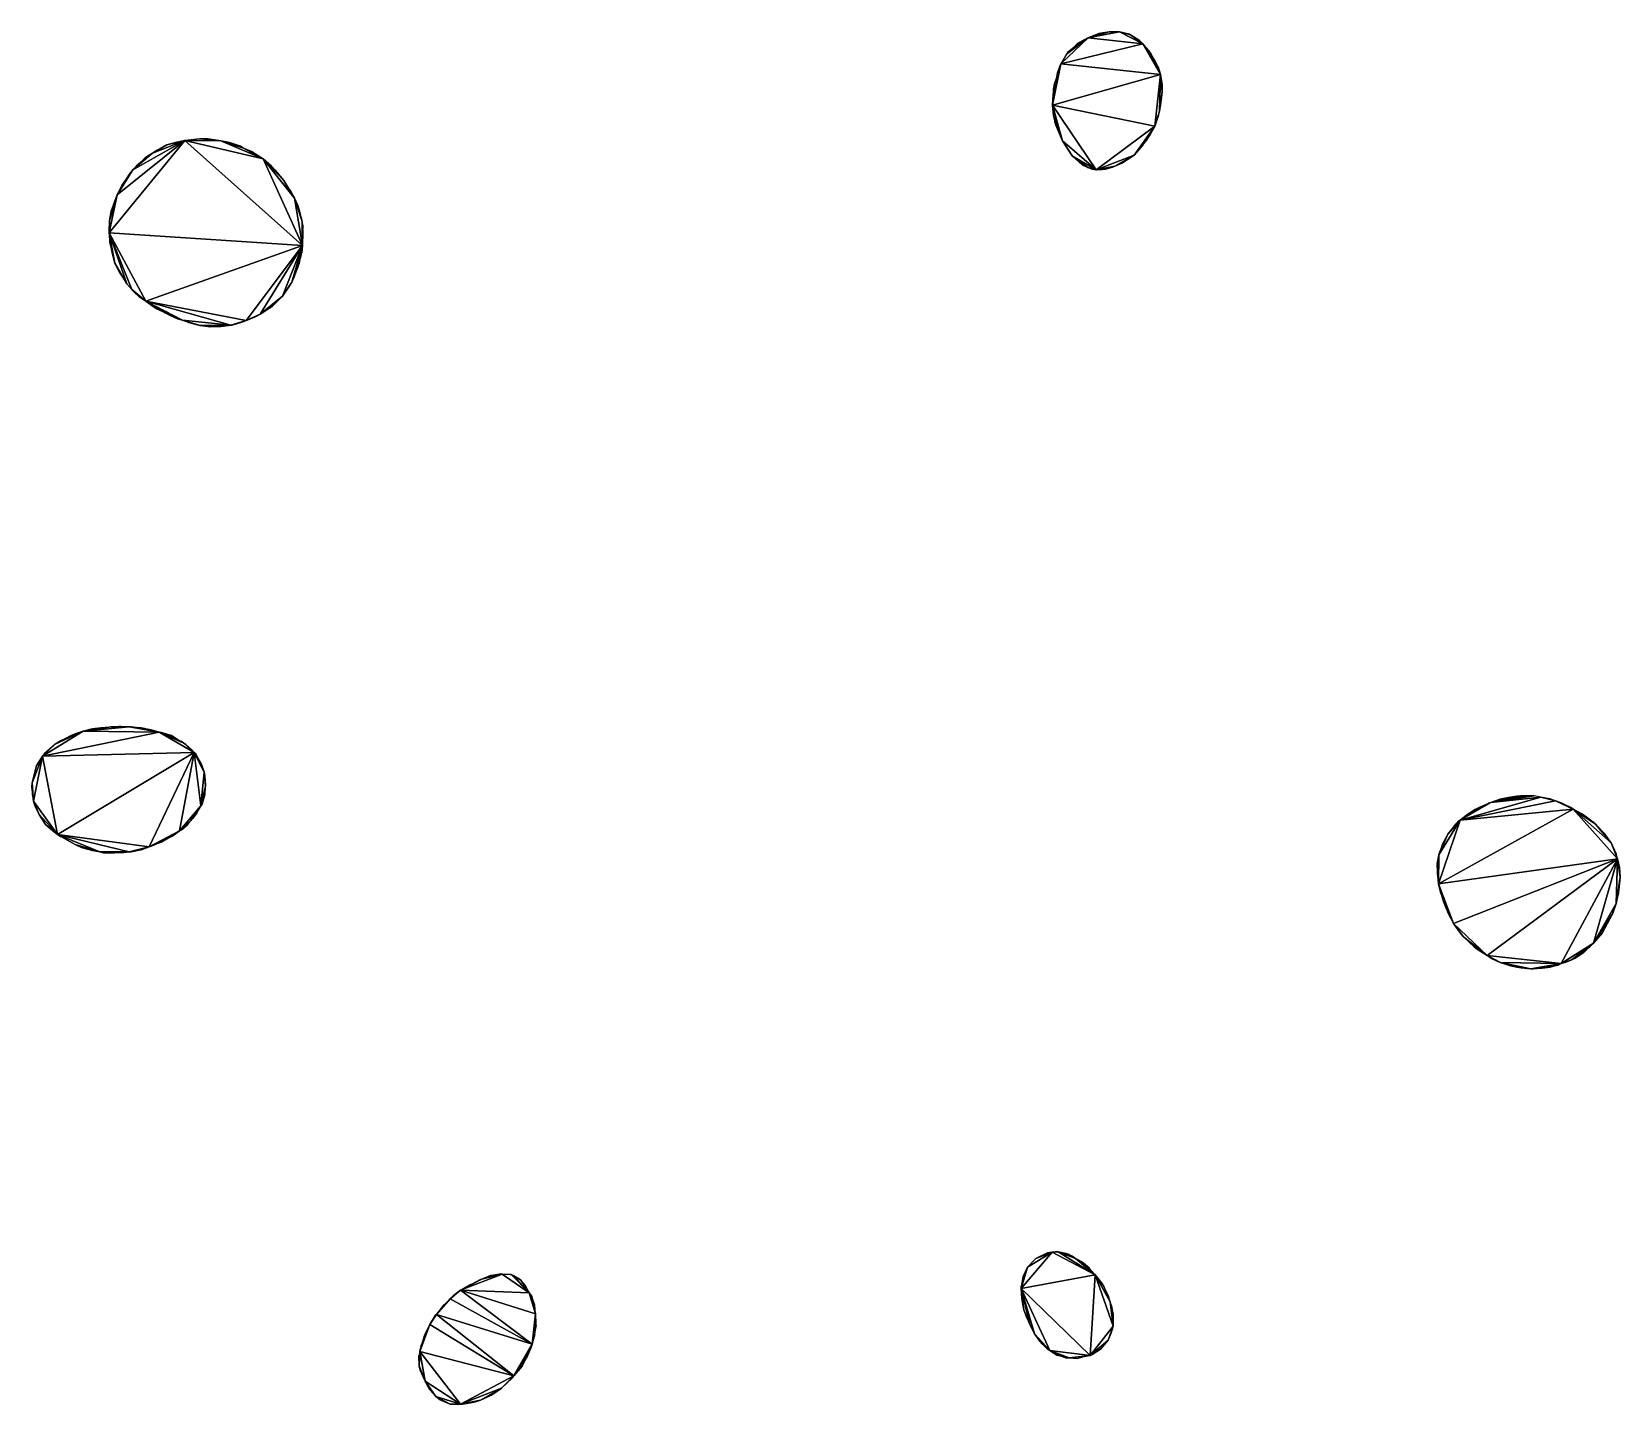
# Model space of a CAD drawing. Extents: x -53 to 70, y -51 to 56.
import ezdxf

# ---------------------------------------------------------------- set-up
doc = ezdxf.new("R2010")
doc.units = 0

msp = doc.modelspace()

# ---------------------------------------------------------------- linework, layer by layer
for points in [[(31.36, 55.55, 154), (30.56, 55.54, 154), (28.95, 55.08, 154)], [(33.17, 54.61, 154), (31.36, 55.55, 154), (28.95, 55.08, 154)], [(30.56, 55.54, 154), (29.76, 55.41, 154), (28.95, 55.08, 154)], [(29.76, 55.41, 154), (29.72, 55.4, 154), (28.95, 55.08, 154)], [(30.56, 55.54, 154), (29.78, 55.42, 154), (29.76, 55.41, 154)], [(31.34, 55.56, 154), (31.31, 55.56, 154), (30.56, 55.54, 154)], [(31.36, 55.55, 154), (31.34, 55.56, 154), (30.56, 55.54, 154)], [(31.36, 55.55, 154), (31.35, 55.55, 154), (31.34, 55.56, 154)], [(32.21, 55.31, 154), (32.13, 55.37, 154), (31.36, 55.55, 154)], [(33.17, 54.61, 154), (32.21, 55.31, 154), (31.36, 55.55, 154)], [(28.95, 55.08, 154), (27.25, 53.82, 154), (26.83, 53.07, 154)], [(33.17, 54.61, 154), (28.95, 55.08, 154), (26.83, 53.07, 154)], [(34.53, 52.25, 154), (33.17, 54.61, 154), (26.83, 53.07, 154)], [(28.95, 55.08, 154), (27.73, 54.27, 154), (27.25, 53.82, 154)], [(27.73, 54.27, 154), (27.33, 53.95, 154), (27.25, 53.82, 154)], [(28.95, 55.08, 154), (28.14, 54.68, 154), (27.73, 54.27, 154)], [(28.95, 55.08, 154), (28.73, 54.98, 154), (28.14, 54.68, 154)], [(33.17, 54.61, 154), (32.9, 54.89, 154), (32.21, 55.31, 154)], [(33.82, 53.82, 154), (33.65, 54.08, 154), (33.17, 54.61, 154)], [(34.07, 53.36, 154), (33.82, 53.82, 154), (33.17, 54.61, 154)], [(34.38, 52.77, 154), (34.07, 53.36, 154), (33.17, 54.61, 154)], [(34.53, 52.25, 154), (34.38, 52.77, 154), (33.17, 54.61, 154)], [(26.83, 53.07, 154), (26.51, 52.03, 154), (26.18, 49.88, 154)], [(34.53, 52.25, 154), (26.83, 53.07, 154), (26.18, 49.88, 154)], [(26.83, 53.07, 154), (26.56, 52.37, 154), (26.51, 52.03, 154)], [(26.83, 53.07, 154), (26.71, 52.8, 154), (26.56, 52.37, 154)], [(26.83, 53.07, 154), (26.78, 52.98, 154), (26.71, 52.8, 154)], [(34.38, 52.77, 154), (34.26, 53.03, 154), (34.07, 53.36, 154)], [(26.18, 49.88, 154), (34.09, 48.24, 154), (34.53, 52.25, 154)], [(26.51, 52.03, 154), (26.3, 51.45, 154), (26.18, 49.88, 154)], [(26.51, 52.03, 154), (26.42, 51.78, 154), (26.3, 51.45, 154)], [(26.56, 52.37, 154), (26.53, 52.26, 154), (26.51, 52.03, 154)], [(34.09, 48.24, 154), (34.45, 49.4, 154), (34.53, 52.25, 154)], [(34.53, 52.25, 154), (34.47, 52.5, 154), (34.38, 52.77, 154)], [(34.45, 49.4, 154), (34.67, 50.9, 154), (34.53, 52.25, 154)], [(34.67, 51.46, 154), (34.6, 51.97, 154), (34.53, 52.25, 154)], [(34.67, 50.9, 154), (34.67, 51.46, 154), (34.53, 52.25, 154)], [(26.3, 51.45, 154), (26.22, 50.67, 154), (26.18, 49.88, 154)], [(26.22, 50.67, 154), (26.21, 50.48, 154), (26.18, 49.88, 154)], [(26.3, 51.45, 154), (26.23, 51.13, 154), (26.22, 50.67, 154)], [(34.45, 49.4, 154), (34.61, 50.46, 154), (34.67, 50.9, 154)], [(34.45, 49.4, 154), (34.56, 49.88, 154), (34.61, 50.46, 154)], [(34.61, 50.46, 154), (34.65, 50.67, 154), (34.67, 50.9, 154)], [(34.67, 50.9, 154), (34.67, 51.44, 154), (34.67, 51.46, 154)], [(26.18, 49.88, 154), (26.18, 49.84, 154), (26.2, 49.59, 154)], [(26.18, 49.88, 154), (26.2, 49.59, 154), (26.25, 49.1, 154)], [(26.18, 49.88, 154), (26.25, 49.1, 154), (26.95, 47.1, 154)], [(26.18, 49.88, 154), (26.95, 47.1, 154), (29.56, 44.86, 154)], [(26.18, 49.88, 154), (29.56, 44.86, 154), (34.09, 48.24, 154)], [(26.2, 49.59, 154), (26.23, 49.18, 154), (26.25, 49.1, 154)], [(34.09, 48.24, 154), (34.14, 48.37, 154), (34.45, 49.4, 154)], [(34.14, 48.37, 154), (34.15, 48.4, 154), (34.45, 49.4, 154)], [(34.15, 48.4, 154), (34.41, 49.1, 154), (34.45, 49.4, 154)], [(26.25, 49.1, 154), (26.37, 48.5, 154), (26.43, 48.31, 154)], [(26.25, 49.1, 154), (26.43, 48.31, 154), (26.95, 47.1, 154)], [(26.43, 48.31, 154), (26.64, 47.79, 154), (26.95, 47.1, 154)], [(29.56, 44.86, 154), (32.51, 46, 154), (34.09, 48.24, 154)], [(32.51, 46, 154), (33.45, 47.16, 154), (34.09, 48.24, 154)], [(33.45, 47.16, 154), (33.71, 47.52, 154), (34.09, 48.24, 154)], [(34.09, 48.24, 154), (34.13, 48.33, 154), (34.14, 48.37, 154)], [(-41.01, 47.12, 154), (-46.24, 42.92, 154), (-46.86, 39.98, 154)], [(-31.88, 39.01, 154), (-41.01, 47.12, 154), (-46.86, 39.98, 154)], [(-41.01, 47.12, 154), (-45.02, 44.87, 154), (-46.24, 42.92, 154)], [(-41.01, 47.12, 154), (-43.51, 46.16, 154), (-45.02, 44.87, 154)], [(-41.01, 47.12, 154), (-42.39, 46.79, 154), (-43.51, 46.16, 154)], [(-42.39, 46.79, 154), (-42.41, 46.78, 154), (-43.51, 46.16, 154)], [(-42.41, 46.78, 154), (-43.2, 46.36, 154), (-43.51, 46.16, 154)], [(-42.39, 46.79, 154), (-42.4, 46.78, 154), (-42.41, 46.78, 154)], [(-41.01, 47.12, 154), (-41.61, 47.01, 154), (-42.39, 46.79, 154)], [(-39.85, 47.25, 154), (-40.71, 47.17, 154), (-41.01, 47.12, 154)], [(-38.2, 47.11, 154), (-39.85, 47.25, 154), (-41.01, 47.12, 154)], [(-40.71, 47.17, 154), (-40.78, 47.16, 154), (-41.01, 47.12, 154)], [(-34.94, 45.72, 154), (-38.2, 47.11, 154), (-41.01, 47.12, 154)], [(-31.88, 39.01, 154), (-34.94, 45.72, 154), (-41.01, 47.12, 154)], [(-39.85, 47.25, 154), (-39.98, 47.24, 154), (-40.71, 47.17, 154)], [(-39.21, 47.25, 154), (-39.22, 47.25, 154), (-39.85, 47.25, 154)], [(-38.2, 47.11, 154), (-39.21, 47.25, 154), (-39.85, 47.25, 154)], [(-38.2, 47.11, 154), (-38.36, 47.14, 154), (-39.21, 47.25, 154)], [(-36.99, 46.8, 154), (-37.55, 46.98, 154), (-38.2, 47.11, 154)], [(-36.45, 46.55, 154), (-36.99, 46.8, 154), (-38.2, 47.11, 154)], [(-34.94, 45.72, 154), (-36.45, 46.55, 154), (-38.2, 47.11, 154)], [(-36.45, 46.55, 154), (-36.7, 46.68, 154), (-36.99, 46.8, 154)], [(26.95, 47.1, 154), (26.98, 47.05, 154), (27.71, 45.95, 154)], [(26.95, 47.1, 154), (27.71, 45.95, 154), (27.73, 45.92, 154)], [(26.95, 47.1, 154), (27.73, 45.92, 154), (29.56, 44.86, 154)], [(32.51, 46, 154), (33.18, 46.76, 154), (33.45, 47.16, 154)], [(32.51, 46, 154), (32.63, 46.12, 154), (33.18, 46.76, 154)], [(-43.51, 46.16, 154), (-44.56, 45.33, 154), (-45.02, 44.87, 154)], [(-43.51, 46.16, 154), (-44.16, 45.72, 154), (-44.56, 45.33, 154)], [(-43.51, 46.16, 154), (-43.98, 45.86, 154), (-44.16, 45.72, 154)], [(-34.98, 45.75, 154), (-35.83, 46.27, 154), (-36.45, 46.55, 154)], [(-34.94, 45.72, 154), (-34.98, 45.75, 154), (-36.45, 46.55, 154)], [(-34.94, 45.72, 154), (-34.95, 45.73, 154), (-34.98, 45.75, 154)], [(-34.03, 44.85, 154), (-34.29, 45.14, 154), (-34.94, 45.72, 154)], [(-33.33, 44.03, 154), (-34.03, 44.85, 154), (-34.94, 45.72, 154)], [(-32.51, 42.66, 154), (-33.33, 44.03, 154), (-34.94, 45.72, 154)], [(-31.88, 39.01, 154), (-32.51, 42.66, 154), (-34.94, 45.72, 154)], [(27.71, 45.95, 154), (27.71, 45.94, 154), (27.73, 45.92, 154)], [(27.73, 45.92, 154), (28.47, 45.24, 154), (28.92, 45.03, 154)], [(27.73, 45.92, 154), (28.92, 45.03, 154), (29.56, 44.86, 154)], [(29.56, 44.86, 154), (31.01, 45.14, 154), (32.51, 46, 154)], [(31.01, 45.14, 154), (32.34, 45.89, 154), (32.51, 46, 154)], [(31.01, 45.14, 154), (31.54, 45.38, 154), (32.34, 45.89, 154)], [(32.34, 45.89, 154), (32.46, 45.96, 154), (32.51, 46, 154)], [(-45.02, 44.87, 154), (-45.88, 43.65, 154), (-46.24, 42.92, 154)], [(-45.02, 44.87, 154), (-45.25, 44.6, 154), (-45.88, 43.65, 154)], [(-44.56, 45.33, 154), (-44.75, 45.16, 154), (-45.02, 44.87, 154)], [(-33.33, 44.03, 154), (-33.8, 44.63, 154), (-34.03, 44.85, 154)], [(28.92, 45.03, 154), (29.25, 44.91, 154), (29.56, 44.86, 154)], [(29.56, 44.86, 154), (30.29, 44.92, 154), (31.01, 45.14, 154)], [(29.56, 44.86, 154), (30.03, 44.88, 154), (30.29, 44.92, 154)], [(30.29, 44.92, 154), (30.83, 45.06, 154), (31.01, 45.14, 154)], [(-45.88, 43.65, 154), (-45.94, 43.55, 154), (-46.24, 42.92, 154)], [(-33.25, 43.89, 154), (-33.3, 43.99, 154), (-33.33, 44.03, 154)], [(-32.51, 42.66, 154), (-33.25, 43.89, 154), (-33.33, 44.03, 154)], [(-32.51, 42.66, 154), (-32.81, 43.26, 154), (-33.25, 43.89, 154)], [(-46.24, 42.92, 154), (-46.83, 40.9, 154), (-46.86, 39.98, 154)], [(-46.24, 42.92, 154), (-46.7, 41.65, 154), (-46.83, 40.9, 154)], [(-46.24, 42.92, 154), (-46.43, 42.45, 154), (-46.7, 41.65, 154)], [(-32.25, 42.1, 154), (-32.4, 42.46, 154), (-32.51, 42.66, 154)], [(-31.91, 40.85, 154), (-32.25, 42.1, 154), (-32.51, 42.66, 154)], [(-31.88, 39.01, 154), (-31.91, 40.85, 154), (-32.51, 42.66, 154)], [(-31.91, 40.85, 154), (-32.09, 41.65, 154), (-32.25, 42.1, 154)], [(-46.83, 40.9, 154), (-46.83, 40.85, 154), (-46.87, 40.07, 154)], [(-46.83, 40.9, 154), (-46.87, 40.07, 154), (-46.86, 39.98, 154)], [(-46.7, 41.65, 154), (-46.81, 41.03, 154), (-46.83, 40.9, 154)], [(-31.86, 40.04, 154), (-31.85, 40.52, 154), (-31.91, 40.85, 154)], [(-31.88, 39.01, 154), (-31.86, 40.04, 154), (-31.91, 40.85, 154)], [(-46.87, 40.07, 154), (-46.87, 40.04, 154), (-46.86, 39.98, 154)], [(-46.86, 39.98, 154), (-46.83, 39.24, 154), (-46.63, 38.43, 154)], [(-46.86, 39.98, 154), (-46.63, 38.43, 154), (-46.41, 37.63, 154)], [(-46.86, 39.98, 154), (-46.41, 37.63, 154), (-45.49, 36.02, 154)], [(-46.86, 39.98, 154), (-45.49, 36.02, 154), (-45.11, 35.59, 154)], [(-46.86, 39.98, 154), (-45.11, 35.59, 154), (-44.02, 34.69, 154)], [(-31.88, 39.01, 154), (-46.86, 39.98, 154), (-44.02, 34.69, 154)], [(-31.88, 39.01, 154), (-31.84, 39.79, 154), (-31.86, 40.04, 154)], [(-46.63, 38.43, 154), (-46.56, 38.14, 154), (-46.41, 37.63, 154)], [(-36.26, 33.18, 154), (-31.88, 39.01, 154), (-44.02, 34.69, 154)], [(-36.26, 33.18, 154), (-35.16, 33.67, 154), (-31.88, 39.01, 154)], [(-35.16, 33.67, 154), (-33.44, 35.07, 154), (-31.88, 39.01, 154)], [(-33.44, 35.07, 154), (-32.72, 36.16, 154), (-31.88, 39.01, 154)], [(-32.72, 36.16, 154), (-32.25, 37.32, 154), (-31.88, 39.01, 154)], [(-32.25, 37.32, 154), (-31.99, 38.27, 154), (-31.88, 39.01, 154)], [(-32.25, 37.32, 154), (-32.12, 37.63, 154), (-31.99, 38.27, 154)], [(-31.99, 38.27, 154), (-31.95, 38.43, 154), (-31.88, 39.01, 154)], [(-31.95, 38.43, 154), (-31.91, 38.65, 154), (-31.88, 39.01, 154)], [(-46.41, 37.63, 154), (-46.2, 37.18, 154), (-46.03, 36.86, 154)], [(-46.41, 37.63, 154), (-46.03, 36.86, 154), (-45.49, 36.02, 154)], [(-32.72, 36.16, 154), (-32.51, 36.59, 154), (-32.25, 37.32, 154)], [(-45.49, 36.02, 154), (-45.49, 36.02, 154), (-45.49, 36.02, 154)], [(-45.49, 36.02, 154), (-45.49, 36.02, 154), (-45.11, 35.59, 154)], [(-33.44, 35.07, 154), (-33, 35.71, 154), (-32.72, 36.16, 154)], [(-33.44, 35.07, 154), (-33.33, 35.21, 154), (-33, 35.71, 154)], [(-33, 35.71, 154), (-32.79, 36.02, 154), (-32.72, 36.16, 154)], [(-45.11, 35.59, 154), (-44.89, 35.36, 154), (-44.56, 35.05, 154)], [(-45.11, 35.59, 154), (-44.56, 35.05, 154), (-44.02, 34.69, 154)], [(-44.02, 34.69, 154), (-43.97, 34.65, 154), (-43.37, 34.21, 154)], [(-44.02, 34.69, 154), (-43.37, 34.21, 154), (-43.17, 34.1, 154)], [(-44.02, 34.69, 154), (-43.17, 34.1, 154), (-42.51, 33.77, 154)], [(-44.02, 34.69, 154), (-42.51, 33.77, 154), (-41.57, 33.33, 154)], [(-44.02, 34.69, 154), (-41.57, 33.33, 154), (-41.18, 33.21, 154)], [(-37.45, 32.82, 154), (-36.26, 33.18, 154), (-44.02, 34.69, 154)], [(-37.45, 32.82, 154), (-44.02, 34.69, 154), (-41.18, 33.21, 154)], [(-35.16, 33.67, 154), (-34.42, 34.17, 154), (-33.44, 35.07, 154)], [(-34.42, 34.17, 154), (-34.22, 34.3, 154), (-33.44, 35.07, 154)], [(-34.22, 34.3, 154), (-34.1, 34.4, 154), (-33.44, 35.07, 154)], [(-42.51, 33.77, 154), (-42.18, 33.59, 154), (-41.57, 33.33, 154)], [(-41.18, 33.21, 154), (-40.62, 33, 154), (-39.84, 32.8, 154)], [(-41.18, 33.21, 154), (-39.84, 32.8, 154), (-39.81, 32.79, 154)], [(-41.18, 33.21, 154), (-39.81, 32.79, 154), (-37.45, 32.82, 154)], [(-36.26, 33.18, 154), (-35.78, 33.36, 154), (-35.16, 33.67, 154)], [(-35.78, 33.36, 154), (-35.4, 33.55, 154), (-35.16, 33.67, 154)], [(-35.16, 33.67, 154), (-35, 33.77, 154), (-34.42, 34.17, 154)], [(-39.81, 32.79, 154), (-39, 32.7, 154), (-37.45, 32.82, 154)], [(-39.81, 32.79, 154), (-39.76, 32.79, 154), (-39, 32.7, 154)], [(-39, 32.7, 154), (-38.43, 32.73, 154), (-37.45, 32.82, 154)], [(-38.43, 32.73, 154), (-38.18, 32.73, 154), (-37.45, 32.82, 154)], [(-37.45, 32.82, 154), (-37.37, 32.82, 154), (-36.26, 33.18, 154)], [(-37.37, 32.82, 154), (-37.19, 32.87, 154), (-36.26, 33.18, 154)], [(-37.19, 32.87, 154), (-36.58, 33.05, 154), (-36.26, 33.18, 154)], [(-48.87, 1.37, 154), (-51.04, 0.38, 154), (-52.01, -0.55, 154)], [(-42.98, 1.3, 154), (-48.87, 1.37, 154), (-52.01, -0.55, 154)], [(-40.28, -0.28, 154), (-42.98, 1.3, 154), (-52.01, -0.55, 154)], [(-48.87, 1.37, 154), (-50.18, 0.84, 154), (-51.04, 0.38, 154)], [(-48.87, 1.37, 154), (-49.84, 1.01, 154), (-50.18, 0.84, 154)], [(-48.87, 1.37, 154), (-49.5, 1.18, 154), (-49.84, 1.01, 154)], [(-45.32, 1.71, 154), (-46.87, 1.69, 154), (-48.87, 1.37, 154)], [(-42.98, 1.3, 154), (-45.32, 1.71, 154), (-48.87, 1.37, 154)], [(-46.87, 1.69, 154), (-48.14, 1.55, 154), (-48.87, 1.37, 154)], [(-48.14, 1.55, 154), (-48.28, 1.52, 154), (-48.87, 1.37, 154)], [(-46.87, 1.69, 154), (-47.5, 1.64, 154), (-48.14, 1.55, 154)], [(-46.1, 1.73, 154), (-46.72, 1.72, 154), (-46.87, 1.69, 154)], [(-45.32, 1.71, 154), (-46.1, 1.73, 154), (-46.87, 1.69, 154)], [(-45.32, 1.71, 154), (-45.94, 1.74, 154), (-46.1, 1.73, 154)], [(-44.54, 1.64, 154), (-45.16, 1.71, 154), (-45.32, 1.71, 154)], [(-43.76, 1.51, 154), (-44.54, 1.64, 154), (-45.32, 1.71, 154)], [(-42.98, 1.3, 154), (-43.76, 1.51, 154), (-45.32, 1.71, 154)], [(-43.76, 1.51, 154), (-44.38, 1.64, 154), (-44.54, 1.64, 154)], [(-42.98, 1.3, 154), (-43.6, 1.49, 154), (-43.76, 1.51, 154)], [(-42.32, 1.13, 154), (-42.81, 1.27, 154), (-42.98, 1.3, 154)], [(-41.42, 0.64, 154), (-42.32, 1.13, 154), (-42.98, 1.3, 154)], [(-41.08, 0.44, 154), (-41.42, 0.64, 154), (-42.98, 1.3, 154)], [(-40.28, -0.28, 154), (-41.08, 0.44, 154), (-42.98, 1.3, 154)], [(-51.04, 0.38, 154), (-51.89, -0.39, 154), (-52.01, -0.55, 154)], [(-50.18, 0.84, 154), (-50.63, 0.64, 154), (-51.04, 0.38, 154)], [(-41.42, 0.64, 154), (-42.04, 1.03, 154), (-42.32, 1.13, 154)], [(-41.08, 0.44, 154), (-41.26, 0.57, 154), (-41.42, 0.64, 154)], [(-40.92, 0.34, 154), (-40.99, 0.39, 154), (-41.08, 0.44, 154)], [(-40.28, -0.28, 154), (-40.92, 0.34, 154), (-41.08, 0.44, 154)], [(-40.28, -0.28, 154), (-40.48, -0.05, 154), (-40.92, 0.34, 154)], [(-52.01, -0.55, 154), (-52.48, -1.31, 154), (-52.83, -2.62, 154)], [(-52.01, -0.55, 154), (-52.83, -2.62, 154), (-52.72, -4.05, 154)], [(-52.01, -0.55, 154), (-52.72, -4.05, 154), (-50.87, -6.62, 154)], [(-52.01, -0.55, 154), (-52.43, -1.17, 154), (-52.48, -1.31, 154)], [(-40.28, -0.28, 154), (-52.01, -0.55, 154), (-50.87, -6.62, 154)], [(-40.28, -0.28, 154), (-50.87, -6.62, 154), (-43.76, -7.59, 154)], [(-43.76, -7.59, 154), (-41.41, -6.35, 154), (-40.28, -0.28, 154)], [(-41.41, -6.35, 154), (-39.76, -4.41, 154), (-40.28, -0.28, 154)], [(-39.76, -1.1, 154), (-40.15, -0.39, 154), (-40.28, -0.28, 154)], [(-39.5, -1.79, 154), (-39.76, -1.1, 154), (-40.28, -0.28, 154)], [(-39.76, -4.41, 154), (-39.5, -1.79, 154), (-40.28, -0.28, 154)], [(-39.5, -1.79, 154), (-39.74, -1.12, 154), (-39.76, -1.1, 154)], [(-39.5, -1.79, 154), (-39.71, -1.17, 154), (-39.74, -1.12, 154)], [(-52.48, -1.31, 154), (-52.67, -1.95, 154), (-52.83, -2.62, 154)], [(-39.76, -4.41, 154), (-39.39, -2.89, 154), (-39.5, -1.79, 154)], [(-39.45, -2.08, 154), (-39.46, -1.95, 154), (-39.5, -1.79, 154)], [(-39.39, -2.89, 154), (-39.45, -2.08, 154), (-39.5, -1.79, 154)], [(-39.39, -2.89, 154), (-39.37, -2.73, 154), (-39.45, -2.08, 154)], [(-52.83, -2.62, 154), (-52.85, -2.73, 154), (-52.84, -2.94, 154)], [(-52.83, -2.62, 154), (-52.84, -2.94, 154), (-52.72, -4.05, 154)], [(-52.84, -2.94, 154), (-52.83, -3.52, 154), (-52.72, -4.05, 154)], [(-39.76, -4.41, 154), (-39.67, -4.3, 154), (-39.39, -2.89, 154)], [(-39.67, -4.3, 154), (-39.43, -3.52, 154), (-39.39, -2.89, 154)], [(62.41, -3.64, 154), (61.63, -3.74, 154), (60.11, -4.16, 154)], [(62.88, -3.64, 154), (62.41, -3.64, 154), (60.11, -4.16, 154)], [(63.48, -3.64, 154), (62.88, -3.64, 154), (60.11, -4.16, 154)], [(63.99, -3.74, 154), (63.48, -3.64, 154), (60.11, -4.16, 154)], [(62.41, -3.64, 154), (62.12, -3.65, 154), (61.63, -3.74, 154)], [(63.48, -3.64, 154), (63.2, -3.62, 154), (62.88, -3.64, 154)], [(-52.72, -4.05, 154), (-52.65, -4.31, 154), (-52.59, -4.47, 154)], [(-52.72, -4.05, 154), (-52.59, -4.47, 154), (-52.29, -5.08, 154)], [(-52.72, -4.05, 154), (-52.29, -5.08, 154), (-50.87, -6.62, 154)], [(-52.59, -4.47, 154), (-52.39, -4.89, 154), (-52.29, -5.08, 154)], [(-41.41, -6.35, 154), (-40.53, -5.55, 154), (-39.76, -4.41, 154)], [(-40.53, -5.55, 154), (-40.37, -5.39, 154), (-39.76, -4.41, 154)], [(-40.37, -5.39, 154), (-40.13, -5.08, 154), (-39.76, -4.41, 154)], [(-39.76, -4.41, 154), (-39.72, -4.37, 154), (-39.67, -4.3, 154)], [(66.5, -4.66, 154), (57.73, -5.52, 154), (56.06, -10.44, 154)], [(69.92, -8.52, 154), (66.5, -4.66, 154), (56.06, -10.44, 154)], [(63.99, -3.74, 154), (60.11, -4.16, 154), (57.73, -5.52, 154)], [(65.13, -4.03, 154), (63.99, -3.74, 154), (57.73, -5.52, 154)], [(66.5, -4.66, 154), (65.13, -4.03, 154), (57.73, -5.52, 154)], [(60.11, -4.16, 154), (58.47, -4.97, 154), (57.73, -5.52, 154)], [(60.11, -4.16, 154), (58.9, -4.7, 154), (58.47, -4.97, 154)], [(60.11, -4.16, 154), (59.57, -4.39, 154), (58.9, -4.7, 154)], [(59.57, -4.39, 154), (59.26, -4.52, 154), (58.9, -4.7, 154)], [(60.11, -4.16, 154), (59.79, -4.29, 154), (59.57, -4.39, 154)], [(60.11, -4.16, 154), (59.88, -4.25, 154), (59.79, -4.29, 154)], [(60.11, -4.16, 154), (59.96, -4.21, 154), (59.88, -4.25, 154)], [(61.63, -3.74, 154), (61.47, -3.77, 154), (60.11, -4.16, 154)], [(61.47, -3.77, 154), (60.83, -3.89, 154), (60.11, -4.16, 154)], [(61.47, -3.77, 154), (60.84, -3.89, 154), (60.83, -3.89, 154)], [(64.69, -3.87, 154), (64.05, -3.75, 154), (63.99, -3.74, 154)], [(65.13, -4.03, 154), (64.69, -3.87, 154), (63.99, -3.74, 154)], [(65.77, -4.27, 154), (65.57, -4.18, 154), (65.13, -4.03, 154)], [(66.5, -4.66, 154), (65.77, -4.27, 154), (65.13, -4.03, 154)], [(66.5, -4.66, 154), (66.36, -4.57, 154), (65.77, -4.27, 154)], [(67.93, -5.59, 154), (67.2, -5.05, 154), (66.5, -4.66, 154)], [(68.22, -5.82, 154), (67.93, -5.59, 154), (66.5, -4.66, 154)], [(69.42, -7.27, 154), (68.22, -5.82, 154), (66.5, -4.66, 154)], [(69.92, -8.52, 154), (69.42, -7.27, 154), (66.5, -4.66, 154)], [(-52.29, -5.08, 154), (-52.18, -5.25, 154), (-51.79, -5.85, 154)], [(-52.29, -5.08, 154), (-51.79, -5.85, 154), (-50.87, -6.62, 154)], [(-51.79, -5.85, 154), (-51.41, -6.2, 154), (-50.87, -6.62, 154)], [(-41.41, -6.35, 154), (-41.15, -6.19, 154), (-40.53, -5.55, 154)], [(-41.15, -6.19, 154), (-40.78, -5.86, 154), (-40.53, -5.55, 154)], [(-40.53, -5.55, 154), (-40.48, -5.5, 154), (-40.37, -5.39, 154)], [(57.73, -5.52, 154), (56.09, -8.2, 154), (56.06, -10.44, 154)], [(57.73, -5.52, 154), (56.79, -6.59, 154), (56.09, -8.2, 154)], [(57.73, -5.52, 154), (57.61, -5.6, 154), (56.79, -6.59, 154)], [(57.61, -5.6, 154), (57.39, -5.82, 154), (56.79, -6.59, 154)], [(57.73, -5.52, 154), (57.68, -5.54, 154), (57.61, -5.6, 154)], [(58.47, -4.97, 154), (58.34, -5.04, 154), (57.73, -5.52, 154)], [(68.22, -5.82, 154), (68.11, -5.73, 154), (67.93, -5.59, 154)], [(68.96, -6.59, 154), (68.32, -5.92, 154), (68.22, -5.82, 154)], [(69.42, -7.27, 154), (68.96, -6.59, 154), (68.22, -5.82, 154)], [(-50.87, -6.62, 154), (-50.63, -6.78, 154), (-50.49, -6.83, 154)], [(-50.87, -6.62, 154), (-50.49, -6.83, 154), (-49.49, -7.4, 154)], [(-50.87, -6.62, 154), (-49.49, -7.4, 154), (-47.57, -7.96, 154)], [(-50.87, -6.62, 154), (-47.57, -7.96, 154), (-45.32, -7.98, 154)], [(-50.87, -6.62, 154), (-45.32, -7.98, 154), (-43.76, -7.59, 154)], [(-50.49, -6.83, 154), (-49.91, -7.17, 154), (-49.49, -7.4, 154)], [(-43.76, -7.59, 154), (-42.98, -7.27, 154), (-41.41, -6.35, 154)], [(-43.76, -7.59, 154), (-43.6, -7.54, 154), (-42.98, -7.27, 154)], [(-42.98, -7.27, 154), (-42.2, -6.87, 154), (-41.41, -6.35, 154)], [(-42.98, -7.27, 154), (-42.82, -7.22, 154), (-42.2, -6.87, 154)], [(-42.2, -6.87, 154), (-42.03, -6.79, 154), (-41.41, -6.35, 154)], [(-42.03, -6.79, 154), (-41.82, -6.64, 154), (-41.41, -6.35, 154)], [(-41.41, -6.35, 154), (-41.26, -6.26, 154), (-41.15, -6.19, 154)], [(56.79, -6.59, 154), (56.16, -7.97, 154), (56.09, -8.2, 154)], [(56.79, -6.59, 154), (56.38, -7.34, 154), (56.16, -7.97, 154)], [(69.82, -8.13, 154), (69.48, -7.36, 154), (69.42, -7.27, 154)], [(69.92, -8.52, 154), (69.82, -8.13, 154), (69.42, -7.27, 154)], [(-49.49, -7.4, 154), (-49.01, -7.63, 154), (-48.54, -7.75, 154)], [(-49.49, -7.4, 154), (-48.54, -7.75, 154), (-47.57, -7.96, 154)], [(-48.54, -7.75, 154), (-48.15, -7.87, 154), (-47.57, -7.96, 154)], [(-47.57, -7.96, 154), (-47.32, -8.04, 154), (-46.72, -8.08, 154)], [(-47.57, -7.96, 154), (-46.72, -8.08, 154), (-46.13, -8.03, 154)], [(-47.57, -7.96, 154), (-46.13, -8.03, 154), (-45.32, -7.98, 154)], [(-46.13, -8.03, 154), (-45.94, -8.04, 154), (-45.32, -7.98, 154)], [(-45.32, -7.98, 154), (-44.54, -7.83, 154), (-43.76, -7.59, 154)], [(-45.32, -7.98, 154), (-45.16, -7.97, 154), (-44.54, -7.83, 154)], [(-44.54, -7.83, 154), (-44.38, -7.81, 154), (-43.76, -7.59, 154)], [(56.09, -8.2, 154), (56.05, -8.45, 154), (55.96, -8.9, 154)], [(56.09, -8.2, 154), (55.96, -8.9, 154), (55.97, -9.02, 154)], [(56.09, -8.2, 154), (55.97, -9.02, 154), (56.06, -10.44, 154)], [(69.92, -8.52, 154), (56.06, -10.44, 154), (57.22, -13.51, 154)], [(56.16, -7.97, 154), (56.11, -8.13, 154), (56.09, -8.2, 154)], [(69.92, -8.52, 154), (57.22, -13.51, 154), (59.83, -16.01, 154)], [(65.57, -16.63, 154), (69.92, -8.52, 154), (59.83, -16.01, 154)], [(65.57, -16.63, 154), (68.07, -15.05, 154), (69.92, -8.52, 154)], [(68.07, -15.05, 154), (69.81, -11.97, 154), (69.92, -8.52, 154)], [(69.81, -11.97, 154), (70.12, -9.94, 154), (69.92, -8.52, 154)], [(70.08, -9.17, 154), (70.03, -8.9, 154), (69.92, -8.52, 154)], [(70.12, -9.94, 154), (70.08, -9.17, 154), (69.92, -8.52, 154)], [(55.97, -9.02, 154), (55.96, -9.67, 154), (56.06, -10.44, 154)], [(70.12, -9.94, 154), (70.13, -9.67, 154), (70.08, -9.17, 154)], [(56.06, -10.44, 154), (56.16, -10.85, 154), (56.25, -11.2, 154)], [(56.06, -10.44, 154), (56.25, -11.2, 154), (56.45, -11.82, 154)], [(56.06, -10.44, 154), (56.45, -11.82, 154), (56.62, -12.29, 154)], [(56.06, -10.44, 154), (56.62, -12.29, 154), (57.22, -13.51, 154)], [(69.81, -11.97, 154), (70.03, -10.91, 154), (70.12, -9.94, 154)], [(69.81, -11.97, 154), (70.02, -11.18, 154), (70.03, -10.91, 154)], [(70.03, -10.91, 154), (70.11, -10.44, 154), (70.12, -9.94, 154)], [(56.45, -11.82, 154), (56.49, -11.97, 154), (56.62, -12.29, 154)], [(56.62, -12.29, 154), (56.8, -12.74, 154), (57.22, -13.51, 154)], [(68.07, -15.05, 154), (69.53, -12.77, 154), (69.81, -11.97, 154)], [(69.53, -12.77, 154), (69.55, -12.72, 154), (69.81, -11.97, 154)], [(69.55, -12.72, 154), (69.56, -12.69, 154), (69.81, -11.97, 154)], [(57.22, -13.51, 154), (57.6, -14.08, 154), (57.76, -14.28, 154)], [(57.22, -13.51, 154), (57.76, -14.28, 154), (58, -14.55, 154)], [(57.22, -13.51, 154), (58, -14.55, 154), (59.83, -16.01, 154)], [(68.07, -15.05, 154), (68.72, -14.28, 154), (69.53, -12.77, 154)], [(68.72, -14.28, 154), (69.15, -13.51, 154), (69.53, -12.77, 154)], [(69.53, -12.77, 154), (69.54, -12.74, 154), (69.55, -12.72, 154)], [(57.76, -14.28, 154), (57.79, -14.32, 154), (58, -14.55, 154)], [(58, -14.55, 154), (58.83, -15.33, 154), (59.06, -15.51, 154)], [(58, -14.55, 154), (59.06, -15.51, 154), (59.83, -16.01, 154)], [(68.07, -15.05, 154), (68.72, -14.28, 154), (68.72, -14.28, 154)], [(65.57, -16.63, 154), (66.36, -16.33, 154), (68.07, -15.05, 154)], [(66.36, -16.33, 154), (67.11, -15.89, 154), (68.07, -15.05, 154)], [(66.36, -16.33, 154), (66.58, -16.22, 154), (67.11, -15.89, 154)], [(67.11, -15.89, 154), (67.22, -15.83, 154), (68.07, -15.05, 154)], [(67.22, -15.83, 154), (67.28, -15.78, 154), (68.07, -15.05, 154)], [(59.83, -16.01, 154), (60.05, -16.16, 154), (60.22, -16.26, 154)], [(59.83, -16.01, 154), (60.22, -16.26, 154), (60.83, -16.53, 154)], [(59.83, -16.01, 154), (60.83, -16.53, 154), (60.85, -16.54, 154)], [(59.83, -16.01, 154), (60.85, -16.54, 154), (65.57, -16.63, 154)], [(60.83, -16.53, 154), (60.83, -16.54, 154), (60.83, -16.54, 154)], [(60.83, -16.53, 154), (60.83, -16.54, 154), (60.85, -16.54, 154)], [(60.83, -16.54, 154), (60.84, -16.54, 154), (60.85, -16.54, 154)], [(60.85, -16.54, 154), (61.63, -16.79, 154), (61.9, -16.86, 154)], [(60.85, -16.54, 154), (61.9, -16.86, 154), (63.2, -17.03, 154)], [(60.85, -16.54, 154), (63.2, -17.03, 154), (65.57, -16.63, 154)], [(61.9, -16.86, 154), (62.12, -16.91, 154), (62.46, -16.96, 154)], [(61.9, -16.86, 154), (62.46, -16.96, 154), (63.2, -17.03, 154)], [(62.46, -16.96, 154), (62.76, -16.99, 154), (63.2, -17.03, 154)], [(63.2, -17.03, 154), (64.09, -16.98, 154), (65.57, -16.63, 154)], [(63.2, -17.03, 154), (63.99, -16.99, 154), (64.09, -16.98, 154)], [(63.2, -17.03, 154), (63.4, -17.04, 154), (63.99, -16.99, 154)], [(63.99, -16.99, 154), (64.05, -16.99, 154), (64.09, -16.98, 154)], [(64.09, -16.98, 154), (65.07, -16.8, 154), (65.57, -16.63, 154)], [(64.09, -16.98, 154), (64.71, -16.9, 154), (65.07, -16.8, 154)], [(65.07, -16.8, 154), (65.32, -16.74, 154), (65.57, -16.63, 154)], [(65.57, -16.63, 154), (66.01, -16.48, 154), (66.36, -16.33, 154)], [(26.14, -38.98, 154), (24.25, -40.14, 154), (23.74, -41.79, 154)], [(29.49, -40.74, 154), (26.14, -38.98, 154), (23.74, -41.79, 154)], [(26.14, -38.98, 154), (24.89, -39.48, 154), (24.25, -40.14, 154)], [(26.14, -38.98, 154), (25.79, -39.04, 154), (24.89, -39.48, 154)], [(26.62, -38.95, 154), (26.16, -38.97, 154), (26.14, -38.98, 154)], [(29.49, -40.74, 154), (26.62, -38.95, 154), (26.14, -38.98, 154)], [(26.16, -38.97, 154), (26.15, -38.97, 154), (26.14, -38.98, 154)], [(26.62, -38.95, 154), (26.58, -38.94, 154), (26.16, -38.97, 154)], [(27.4, -39.14, 154), (27.24, -39.07, 154), (26.62, -38.95, 154)], [(27.96, -39.47, 154), (27.4, -39.14, 154), (26.62, -38.95, 154)], [(29.49, -40.74, 154), (27.96, -39.47, 154), (26.62, -38.95, 154)], [(27.96, -39.47, 154), (27.71, -39.29, 154), (27.4, -39.14, 154)], [(24.25, -40.14, 154), (23.91, -40.87, 154), (23.74, -41.79, 154)], [(24.25, -40.14, 154), (24.17, -40.26, 154), (23.91, -40.87, 154)], [(24.89, -39.48, 154), (24.73, -39.62, 154), (24.25, -40.14, 154)], [(28.45, -39.74, 154), (28.12, -39.55, 154), (27.96, -39.47, 154)], [(29.49, -40.74, 154), (28.45, -39.74, 154), (27.96, -39.47, 154)], [(29.16, -40.39, 154), (29.01, -40.2, 154), (28.45, -39.74, 154)], [(29.49, -40.74, 154), (29.16, -40.39, 154), (28.45, -39.74, 154)], [(-16.44, -40.69, 154), (-18, -41.07, 154), (-19.67, -41.93, 154)], [(-14.33, -42.12, 154), (-16.44, -40.69, 154), (-19.67, -41.93, 154)], [(-18, -41.07, 154), (-18.78, -41.45, 154), (-19.67, -41.93, 154)], [(-18.78, -41.45, 154), (-18.89, -41.49, 154), (-19.67, -41.93, 154)], [(-18, -41.07, 154), (-18.11, -41.1, 154), (-18.78, -41.45, 154)], [(-16.44, -40.69, 154), (-17.23, -40.79, 154), (-18, -41.07, 154)], [(-17.23, -40.79, 154), (-17.33, -40.79, 154), (-18, -41.07, 154)], [(-16.44, -40.69, 154), (-16.54, -40.67, 154), (-17.23, -40.79, 154)], [(-15.8, -40.72, 154), (-15.98, -40.7, 154), (-16.44, -40.69, 154)], [(-15.73, -40.72, 154), (-15.8, -40.72, 154), (-16.44, -40.69, 154)], [(-14.33, -42.12, 154), (-15.73, -40.72, 154), (-16.44, -40.69, 154)], [(-15.73, -40.72, 154), (-15.76, -40.71, 154), (-15.8, -40.72, 154)], [(-15.54, -40.82, 154), (-15.67, -40.74, 154), (-15.73, -40.72, 154)], [(-14.33, -42.12, 154), (-15.54, -40.82, 154), (-15.73, -40.72, 154)], [(-14.98, -41.14, 154), (-15.09, -41.06, 154), (-15.54, -40.82, 154)], [(-14.33, -42.12, 154), (-14.98, -41.14, 154), (-15.54, -40.82, 154)], [(-14.33, -42.12, 154), (-14.66, -41.53, 154), (-14.98, -41.14, 154)], [(23.74, -41.79, 154), (29.09, -46.98, 154), (29.49, -40.74, 154)], [(23.91, -40.87, 154), (23.75, -41.62, 154), (23.74, -41.79, 154)], [(23.75, -41.62, 154), (23.74, -41.64, 154), (23.74, -41.79, 154)], [(23.74, -41.79, 154), (23.77, -42.45, 154), (23.8, -42.57, 154)], [(23.74, -41.79, 154), (23.8, -42.57, 154), (23.97, -43.44, 154)], [(23.74, -41.79, 154), (23.97, -43.44, 154), (24.43, -44.57, 154)], [(23.74, -41.79, 154), (24.43, -44.57, 154), (24.78, -45.3, 154)], [(23.74, -41.79, 154), (24.78, -45.3, 154), (25.96, -46.59, 154)], [(23.74, -41.79, 154), (25.96, -46.59, 154), (29.09, -46.98, 154)], [(29.09, -46.98, 154), (30.88, -44.72, 154), (29.49, -40.74, 154)], [(30.08, -41.48, 154), (29.54, -40.79, 154), (29.49, -40.74, 154)], [(30.14, -41.63, 154), (30.08, -41.48, 154), (29.49, -40.74, 154)], [(30.65, -42.82, 154), (30.14, -41.63, 154), (29.49, -40.74, 154)], [(30.88, -44.72, 154), (30.65, -42.82, 154), (29.49, -40.74, 154)], [(30.65, -42.82, 154), (30.53, -42.41, 154), (30.14, -41.63, 154)], [(-20.46, -42.6, 154), (-20.89, -43.03, 154), (-21.51, -43.8, 154)], [(-20.46, -42.6, 154), (-21.51, -43.8, 154), (-14.11, -46.11, 154)], [(-20.89, -43.03, 154), (-20.96, -43.09, 154), (-21.51, -43.8, 154)], [(-19.67, -41.93, 154), (-20.12, -42.28, 154), (-20.46, -42.6, 154)], [(-19.67, -41.93, 154), (-20.46, -42.6, 154), (-14.11, -46.11, 154)], [(-20.12, -42.28, 154), (-20.23, -42.36, 154), (-20.46, -42.6, 154)], [(-19.67, -41.93, 154), (-14.11, -46.11, 154), (-13.85, -43.76, 154)], [(-19.67, -41.93, 154), (-13.85, -43.76, 154), (-14.33, -42.12, 154)], [(-14.14, -42.41, 154), (-14.25, -42.24, 154), (-14.33, -42.12, 154)], [(-13.85, -43.76, 154), (-14.14, -42.41, 154), (-14.33, -42.12, 154)], [(-14.14, -42.41, 154), (-14.2, -42.31, 154), (-14.25, -42.24, 154)], [(-13.85, -43.76, 154), (-13.91, -43.09, 154), (-14.14, -42.41, 154)], [(23.8, -42.57, 154), (23.92, -43.29, 154), (23.97, -43.44, 154)], [(30.88, -43.76, 154), (30.8, -43.27, 154), (30.65, -42.82, 154)], [(30.88, -44.72, 154), (30.88, -43.76, 154), (30.65, -42.82, 154)], [(-21.51, -43.8, 154), (-21.58, -43.87, 154), (-22.02, -44.59, 154)], [(-21.51, -43.8, 154), (-22.02, -44.59, 154), (-15.53, -48.57, 154)], [(-21.58, -43.87, 154), (-21.62, -43.93, 154), (-22.02, -44.59, 154)], [(-20.96, -43.09, 154), (-21, -43.12, 154), (-21.51, -43.8, 154)], [(-21.51, -43.8, 154), (-15.53, -48.57, 154), (-14.11, -46.11, 154)], [(-14.11, -46.11, 154), (-13.82, -44.55, 154), (-13.85, -43.76, 154)], [(-13.82, -44.55, 154), (-13.82, -43.87, 154), (-13.85, -43.76, 154)], [(23.97, -43.44, 154), (24.14, -43.98, 154), (24.23, -44.17, 154)], [(23.97, -43.44, 154), (24.23, -44.17, 154), (24.43, -44.57, 154)], [(30.88, -44.72, 154), (30.91, -44.11, 154), (30.88, -43.76, 154)], [(-22.02, -44.59, 154), (-22.39, -45.33, 154), (-22.8, -46.67, 154)], [(-22.02, -44.59, 154), (-22.8, -46.67, 154), (-15.53, -48.57, 154)], [(-22.39, -45.33, 154), (-22.45, -45.44, 154), (-22.8, -46.67, 154)], [(-22.45, -45.44, 154), (-22.67, -46.12, 154), (-22.8, -46.67, 154)], [(-22.02, -44.59, 154), (-22.07, -44.65, 154), (-22.39, -45.33, 154)], [(-14.11, -46.11, 154), (-13.8, -44.66, 154), (-13.82, -44.55, 154)], [(-14.11, -46.11, 154), (-13.89, -45.33, 154), (-13.8, -44.66, 154)], [(-14.11, -46.11, 154), (-13.89, -45.44, 154), (-13.89, -45.33, 154)], [(24.43, -44.57, 154), (24.57, -44.91, 154), (24.68, -45.08, 154)], [(24.43, -44.57, 154), (24.68, -45.08, 154), (24.78, -45.3, 154)], [(24.78, -45.3, 154), (25.14, -45.84, 154), (25.32, -46.04, 154)], [(24.78, -45.3, 154), (25.32, -46.04, 154), (25.96, -46.59, 154)], [(29.09, -46.98, 154), (30.48, -45.79, 154), (30.88, -44.72, 154)], [(30.48, -45.79, 154), (30.73, -45.23, 154), (30.88, -44.72, 154)], [(30.48, -45.79, 154), (30.56, -45.64, 154), (30.73, -45.23, 154)], [(30.73, -45.23, 154), (30.85, -44.9, 154), (30.88, -44.72, 154)], [(-22.8, -46.67, 154), (-22.89, -47, 154), (-22.86, -47.79, 154)], [(-22.8, -46.67, 154), (-22.86, -47.79, 154), (-22.39, -48.98, 154)], [(-22.67, -46.12, 154), (-22.72, -46.22, 154), (-22.8, -46.67, 154)], [(-22.8, -46.67, 154), (-22.39, -48.98, 154), (-19.67, -50.75, 154)], [(-22.8, -46.67, 154), (-19.67, -50.75, 154), (-15.53, -48.57, 154)], [(-15.53, -48.57, 154), (-14.13, -46.22, 154), (-14.11, -46.11, 154)], [(-15.53, -48.57, 154), (-14.48, -47.01, 154), (-14.13, -46.22, 154)], [(-14.48, -47.01, 154), (-14.16, -46.33, 154), (-14.13, -46.22, 154)], [(25.32, -46.04, 154), (25.81, -46.52, 154), (25.96, -46.59, 154)], [(25.96, -46.59, 154), (26.52, -46.97, 154), (26.76, -47.01, 154)], [(25.96, -46.59, 154), (26.76, -47.01, 154), (27.47, -47.17, 154)], [(25.96, -46.59, 154), (27.47, -47.17, 154), (29.09, -46.98, 154)], [(29.09, -46.98, 154), (29.89, -46.49, 154), (30.48, -45.79, 154)], [(29.09, -46.98, 154), (29.24, -46.9, 154), (29.89, -46.49, 154)], [(29.89, -46.49, 154), (30.06, -46.34, 154), (30.48, -45.79, 154)], [(-22.89, -47, 154), (-22.89, -47.1, 154), (-22.86, -47.79, 154)], [(-22.86, -47.79, 154), (-22.87, -47.88, 154), (-22.79, -48.12, 154)], [(-22.86, -47.79, 154), (-22.79, -48.12, 154), (-22.39, -48.98, 154)], [(-15.53, -48.57, 154), (-14.53, -47.11, 154), (-14.48, -47.01, 154)], [(-15.53, -48.57, 154), (-14.89, -47.8, 154), (-14.53, -47.11, 154)], [(-15.53, -48.57, 154), (-14.96, -47.92, 154), (-14.89, -47.8, 154)], [(26.76, -47.01, 154), (27.29, -47.18, 154), (27.47, -47.17, 154)], [(27.47, -47.17, 154), (28.63, -47.07, 154), (29.09, -46.98, 154)], [(27.47, -47.17, 154), (28.09, -47.22, 154), (28.63, -47.07, 154)], [(28.63, -47.07, 154), (28.95, -47.02, 154), (29.09, -46.98, 154)], [(-22.79, -48.12, 154), (-22.6, -48.57, 154), (-22.39, -48.98, 154)], [(-22.39, -48.98, 154), (-22.22, -49.35, 154), (-22.02, -49.64, 154)], [(-22.39, -48.98, 154), (-22.02, -49.64, 154), (-21.57, -50.15, 154)], [(-22.39, -48.98, 154), (-21.57, -50.15, 154), (-19.67, -50.75, 154)], [(-19.67, -50.75, 154), (-16.49, -49.52, 154), (-15.53, -48.57, 154)], [(-16.49, -49.52, 154), (-15.61, -48.68, 154), (-15.53, -48.57, 154)], [(-16.49, -49.52, 154), (-15.65, -48.73, 154), (-15.61, -48.68, 154)], [(-22.02, -49.64, 154), (-21.8, -49.91, 154), (-21.57, -50.15, 154)], [(-21.57, -50.15, 154), (-21.24, -50.41, 154), (-20.46, -50.75, 154)], [(-21.57, -50.15, 154), (-20.46, -50.75, 154), (-19.67, -50.75, 154)], [(-19.67, -50.75, 154), (-18.11, -50.44, 154), (-16.49, -49.52, 154)], [(-18.11, -50.44, 154), (-17.29, -50.05, 154), (-16.49, -49.52, 154)], [(-18.11, -50.44, 154), (-17.33, -50.07, 154), (-17.29, -50.05, 154)], [(-18.11, -50.44, 154), (-17.39, -50.11, 154), (-17.33, -50.07, 154)], [(-17.29, -50.05, 154), (-16.54, -49.57, 154), (-16.49, -49.52, 154)], [(-20.46, -50.75, 154), (-20.12, -50.76, 154), (-19.67, -50.75, 154)], [(-19.67, -50.75, 154), (-18.89, -50.66, 154), (-18.11, -50.44, 154)], [(-19.67, -50.75, 154), (-19.5, -50.75, 154), (-18.89, -50.66, 154)], [(-18.89, -50.66, 154), (-18.5, -50.56, 154), (-18.11, -50.44, 154)]]:
    msp.add_3dface(points)

doc.saveas('drawing.dxf')
